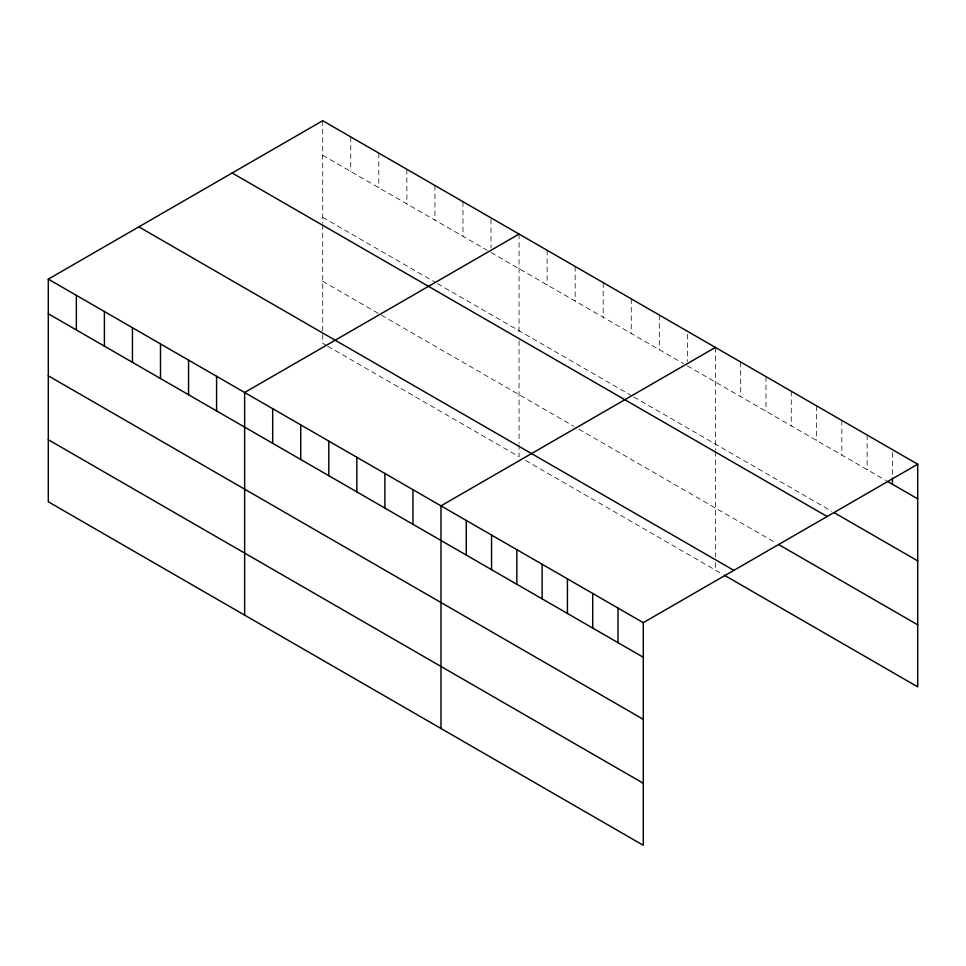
<?xml version="1.0" encoding="UTF-8"?>
<svg xmlns="http://www.w3.org/2000/svg" width="966" height="966" viewBox="0 0 966 966"><rect width="100%" height="100%" fill="white"/><g stroke="black" fill="none" stroke-linecap="round" stroke-linejoin="round"><path stroke-width="0.72" stroke-dasharray="4.83 3.62" d="M322.716 155.321L487.19 250.279M491.018 252.488L683.53 363.639M687.357 365.848L886.088 480.585M322.716 217.374L434.917 282.144M437.465 283.618L631.257 395.505M633.805 396.978L831.726 511.243M322.716 281.299L378.817 313.684M381.365 315.158L573.889 426.308M578.984 429.254L776.096 543.049M326.544 345.55L322.716 343.341L322.716 333.004M327.812 346.287L519.056 456.701L519.056 444.891M525.432 460.384L721.723 573.707M892.415 452.631L892.415 475.212M867.13 435.026L867.13 469.633M841.845 420.427L841.845 455.034M816.548 405.829L816.548 440.436M791.263 391.23L791.263 425.837M765.978 376.631L765.978 411.238M740.693 362.021L740.693 396.64M715.408 347.422L715.408 449.902M715.408 451.351L715.408 556.766M715.408 562.671L715.408 570.061M687.357 334.248L687.357 361.332M659.307 315.037L659.307 349.656M631.257 298.844L631.257 333.463M603.207 282.652L603.207 317.271M575.156 266.459L575.156 301.078M547.106 250.266L547.106 284.873M519.056 234.074L519.056 335.093M519.056 340.901L519.056 443.406M491.018 219.379L491.018 247.972M462.968 201.677L462.968 236.296M434.917 185.484L434.917 220.103M406.867 169.291L406.867 203.911M378.817 153.099L378.817 187.718M350.767 136.906L350.767 171.525M322.716 120.714L322.716 223.182M322.716 224.631L322.716 331.531"/><path stroke-width="1.45" d="M48.3 279.138L643.284 622.659L643.284 845.286L48.3 501.777L48.3 279.138L322.716 120.714L917.7 464.223L917.7 686.862L724.258 575.168M519.056 234.074L244.639 392.498L244.639 615.137M715.408 347.422L440.991 505.858L440.991 728.497M643.284 622.659L917.7 464.223M887.356 481.322L917.7 498.842M834.25 512.705L917.7 560.884M232.154 172.999L827.138 516.508M778.62 544.51L917.7 624.809M138.863 226.865L733.846 570.375M48.3 313.757L643.284 657.266M48.3 375.81L643.284 719.32M48.3 439.735L643.284 783.245M892.415 478.218L892.415 484.232M617.999 608.061L617.999 642.668M592.713 593.45L592.713 628.069M567.428 578.851L567.428 613.47M542.131 564.253L542.131 598.872M516.846 549.654L516.846 584.273M491.561 535.055L491.561 569.674M466.276 520.457L466.276 555.076M412.941 489.665L412.941 524.284M384.891 473.473L384.891 508.092M356.84 457.28L356.84 491.899M328.79 441.088L328.79 475.695M300.74 424.895L300.74 459.502M272.69 408.69L272.69 443.309M216.589 376.305L216.589 410.924M188.551 360.113L188.551 394.732M160.501 343.92L160.501 378.539M132.451 327.728L132.451 362.347M104.4 311.535L104.4 346.142M76.35 295.342L76.35 329.949"/></g></svg>
